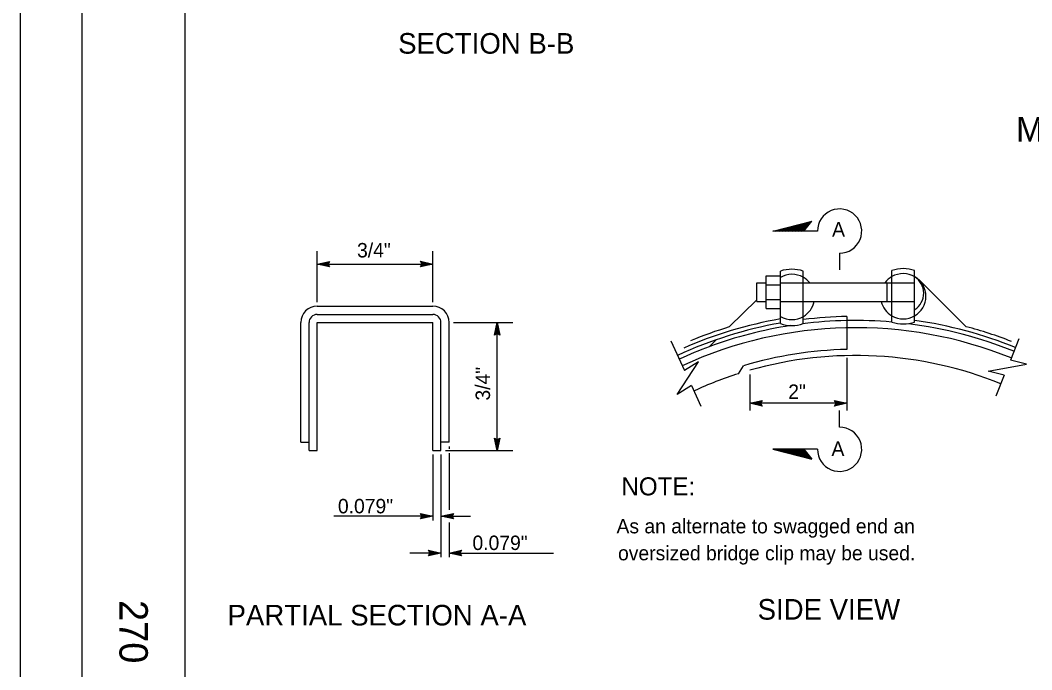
# Model space of a CAD drawing. Extents: x -894 to 866, y -472 to 714.
# Drawn here: x -894 to -403.6, y 105.3 to 420.5 of the extents above; entities that cross this region are included whole.
import ezdxf

# ---------------------------------------------------------------- set-up
doc = ezdxf.new("R2010")
doc.units = 0
for name, color, linetype in [('22 Misc Cnst Det', 7, 'Continuous'), ('56 Stage 3 Anno', 7, 'Continuous'), ('57 Undefined', 7, 'Continuous'), ('60 Nongeo Data', 7, 'Continuous'), ('border_PLOTTING-ELEMENTS', 7, 'Continuous'), ('border_rw_22x34_Cut_Lines', 7, 'Continuous'), ('border_SHEET', 7, 'Continuous'), ('border_WITHIN-BORDER-anno', 7, 'Continuous')]:
    doc.layers.add(name, color=color, linetype=linetype)

msp = doc.modelspace()

# ---------------------------------------------------------------- linework, layer by layer
at = {"layer": '22 Misc Cnst Det'}
for p, q in [((-529.15, 318.17), (-510.21, 323)), ((-527.6, 318.17), (-510.61, 322.5)), ((-526.04, 318.17), (-511.02, 322)), ((-524.48, 318.17), (-511.42, 321.5)), ((-522.92, 318.17), (-511.83, 320.99)), ((-521.37, 318.17), (-512.23, 320.49)), ((-519.81, 318.17), (-512.64, 319.99)), ((-518.25, 318.17), (-513.05, 319.49)), ((-516.69, 318.17), (-513.45, 318.99)), ((-514.12, 318.17), (-510.21, 323)), ((-507.45, 318.17), (-529.15, 318.17)), ((-515.13, 318.17), (-513.86, 318.49)), ((-496.73, 307.45), (-496.73, 299.3)), ((-496.73, 223), (-496.73, 231.15)), ((-529.15, 212.29), (-510.21, 207.46)), ((-507.45, 212.29), (-529.15, 212.29)), ((-527.6, 212.29), (-510.61, 207.96)), ((-526.04, 212.29), (-511.02, 208.46)), ((-524.48, 212.29), (-511.42, 208.96)), ((-522.92, 212.29), (-511.83, 209.46)), ((-521.37, 212.29), (-512.23, 209.96)), ((-519.81, 212.29), (-512.64, 210.46)), ((-518.25, 212.29), (-513.05, 210.96)), ((-516.69, 212.29), (-513.45, 211.46)), ((-515.13, 212.29), (-513.86, 211.96)), ((-514.12, 212.29), (-510.21, 207.46))]:
    msp.add_line(p, q, dxfattribs=at)
for centre, start, end in [((-496.73, 318.17), 269.9995, 180), ((-496.73, 212.29), 180, 90.0005)]:
    msp.add_arc(centre, 10.72, start, end, dxfattribs=at)
at = {"layer": '56 Stage 3 Anno'}
for p, q in [((-750.02, 283.74), (-750.02, 308.38)), ((-694.02, 283.74), (-694.02, 308.38)), ((-750.02, 302.15), (-744.02, 303.48)), ((-750.02, 302.15), (-694.02, 302.15)), ((-744.02, 300.81), (-750.02, 302.15)), ((-750.02, 302.15), (-750.02, 302.15)), ((-744.23, 301.16), (-748.64, 302.15)), ((-748.62, 302.15), (-744.25, 303.12)), ((-747.25, 302.14), (-744.43, 302.77)), ((-744.47, 301.52), (-747.25, 302.14)), ((-745.87, 302.14), (-744.66, 302.41)), ((-744.64, 301.87), (-745.87, 302.14)), ((-744.02, 303.48), (-744.82, 302.15)), ((-744.82, 302.15), (-744.02, 300.81)), ((-744.02, 303.48), (-744.02, 303.48)), ((-744.02, 300.81), (-744.02, 300.81)), ((-699.22, 302.15), (-700.02, 303.49)), ((-700.02, 303.49), (-700.02, 303.49)), ((-700.02, 303.49), (-694.02, 302.15)), ((-694.02, 302.15), (-700.02, 300.82)), ((-700.02, 300.82), (-699.22, 302.15)), ((-700.02, 300.82), (-700.02, 300.82)), ((-699.8, 303.13), (-695.4, 302.15)), ((-695.41, 302.14), (-699.78, 301.17)), ((-696.78, 302.15), (-699.6, 301.52)), ((-699.57, 302.77), (-696.78, 302.15)), ((-699.39, 302.42), (-698.16, 302.15)), ((-698.16, 302.15), (-699.37, 301.88)), ((-694.02, 302.15), (-694.02, 302.15)), ((-684.02, 273.74), (-655.12, 273.74)), ((-664.1, 267.74), (-662.76, 273.74)), ((-663.75, 267.95), (-662.76, 272.36)), ((-663.39, 268.19), (-662.76, 270.97)), ((-662.76, 211.74), (-662.76, 273.74)), ((-662.76, 273.74), (-662.76, 273.74)), ((-662.76, 273.74), (-661.43, 267.74)), ((-662.76, 272.35), (-661.79, 267.97)), ((-662.76, 270.97), (-662.14, 268.15)), ((-662.76, 268.54), (-664.1, 267.74)), ((-664.1, 267.74), (-664.1, 267.74)), ((-663.04, 268.36), (-662.77, 269.59)), ((-662.77, 269.59), (-662.5, 268.38)), ((-661.43, 267.74), (-662.76, 268.54)), ((-661.43, 267.74), (-661.43, 267.74)), ((-493.18, 256.74), (-493.18, 231.09)), ((-540.22, 248.63), (-540.22, 231.09)), ((-540.22, 234.61), (-534.22, 235.94)), ((-538.83, 234.62), (-534.45, 235.58)), ((-534.22, 235.94), (-535.02, 234.61)), ((-534.22, 235.94), (-534.22, 235.94)), ((-498.38, 234.61), (-499.18, 235.95)), ((-499.18, 235.95), (-499.18, 235.95)), ((-499.18, 235.95), (-493.18, 234.61)), ((-498.97, 235.6), (-494.56, 234.61)), ((-493.18, 234.61), (-540.22, 234.61)), ((-534.22, 233.27), (-540.22, 234.61)), ((-540.22, 234.61), (-540.22, 234.61)), ((-534.43, 233.63), (-538.84, 234.61)), ((-537.45, 234.61), (-534.63, 235.24)), ((-534.67, 233.99), (-537.45, 234.61)), ((-536.07, 234.61), (-534.86, 234.88)), ((-534.84, 234.33), (-536.07, 234.61)), ((-535.02, 234.61), (-534.22, 233.27)), ((-534.22, 233.27), (-534.22, 233.27)), ((-493.18, 234.61), (-499.18, 233.28)), ((-499.18, 233.28), (-498.38, 234.61)), ((-499.18, 233.28), (-499.18, 233.28)), ((-494.57, 234.61), (-498.95, 233.64)), ((-495.95, 234.61), (-498.77, 233.99)), ((-498.73, 235.24), (-495.95, 234.61)), ((-498.56, 234.89), (-497.33, 234.61)), ((-497.33, 234.61), (-498.54, 234.35)), ((-493.18, 234.61), (-493.18, 234.61)), ((-662.76, 211.74), (-664.09, 217.74)), ((-664.09, 217.74), (-664.09, 217.74)), ((-664.09, 217.74), (-662.76, 216.94)), ((-662.77, 213.13), (-663.73, 217.5)), ((-662.76, 214.5), (-663.39, 217.33)), ((-662.76, 215.88), (-663.03, 217.09)), ((-662.76, 216.94), (-661.42, 217.74)), ((-661.42, 217.74), (-662.76, 211.74)), ((-661.78, 217.52), (-662.76, 213.12)), ((-662.14, 217.29), (-662.76, 214.5)), ((-662.48, 217.11), (-662.76, 215.88)), ((-661.42, 217.74), (-661.42, 217.74)), ((-687.85, 211.74), (-655.12, 211.74)), ((-686.02, 213.63), (-686.02, 212.54)), ((-662.76, 211.74), (-662.76, 211.74)), ((-694.02, 209.74), (-694.02, 177.82)), ((-690.02, 209.74), (-690.02, 159.98)), ((-686.02, 210.48), (-686.02, 182.92)), ((-694.02, 179.82), (-741.9, 179.82)), ((-699.22, 179.82), (-700.02, 181.16)), ((-700.02, 181.16), (-700.02, 181.16)), ((-700.02, 181.16), (-694.02, 179.82)), ((-694.02, 179.82), (-700.02, 178.49)), ((-700.02, 178.49), (-699.22, 179.82)), ((-700.02, 178.49), (-700.02, 178.49)), ((-699.8, 180.81), (-695.4, 179.82)), ((-695.41, 179.82), (-699.78, 178.85)), ((-696.78, 179.83), (-699.6, 179.2)), ((-699.57, 180.45), (-696.78, 179.83)), ((-699.39, 180.1), (-698.16, 179.83)), ((-698.16, 179.83), (-699.37, 179.56)), ((-694.02, 179.82), (-694.02, 179.82)), ((-690.02, 179.82), (-684.02, 181.15)), ((-690.02, 179.82), (-675.68, 179.82)), ((-684.02, 178.48), (-690.02, 179.82)), ((-690.02, 179.82), (-690.02, 179.82)), ((-684.23, 178.84), (-688.64, 179.82)), ((-688.63, 179.83), (-684.25, 180.79)), ((-687.25, 179.82), (-684.43, 180.45)), ((-684.47, 179.2), (-687.25, 179.82)), ((-686.02, 176.77), (-686.02, 159.98)), ((-685.87, 179.82), (-684.66, 180.09)), ((-684.64, 179.55), (-685.87, 179.82)), ((-684.02, 181.15), (-684.82, 179.82)), ((-684.82, 179.82), (-684.02, 178.48)), ((-684.02, 181.15), (-684.02, 181.15)), ((-684.02, 178.48), (-684.02, 178.48)), ((-690.02, 161.98), (-705.17, 161.98)), ((-695.22, 161.98), (-696.02, 163.32)), ((-696.02, 163.32), (-696.02, 163.32)), ((-696.02, 163.32), (-690.02, 161.98)), ((-690.02, 161.98), (-696.02, 160.65)), ((-696.02, 160.65), (-695.22, 161.98)), ((-695.8, 162.96), (-691.4, 161.98)), ((-691.41, 161.97), (-695.78, 161.01)), ((-692.78, 161.98), (-695.6, 161.35)), ((-695.57, 162.6), (-692.78, 161.98)), ((-695.39, 162.26), (-694.16, 161.98)), ((-694.16, 161.98), (-695.37, 161.71)), ((-690.02, 161.98), (-690.02, 161.98)), ((-686.02, 161.98), (-680.02, 163.31)), ((-686.02, 161.98), (-635.52, 161.98)), ((-680.02, 160.64), (-686.02, 161.98)), ((-686.02, 161.98), (-686.02, 161.98)), ((-680.23, 160.99), (-684.64, 161.98)), ((-684.63, 161.98), (-680.25, 162.95)), ((-683.25, 161.98), (-680.43, 162.6)), ((-680.47, 161.35), (-683.25, 161.98)), ((-681.87, 161.98), (-680.66, 162.24)), ((-680.64, 161.7), (-681.87, 161.98)), ((-680.02, 163.31), (-680.82, 161.98)), ((-680.82, 161.98), (-680.02, 160.64)), ((-680.02, 163.31), (-680.02, 163.31)), ((-696.02, 160.65), (-696.02, 160.65)), ((-680.02, 160.64), (-680.02, 160.64))]:
    msp.add_line(p, q, dxfattribs=at)
at = {"layer": '60 Nongeo Data'}
for p, q in [((-532.37, 280.53), (-532.37, 296.53)), ((-532.37, 296.53), (-525.37, 296.53)), ((-525.37, 273.27), (-525.37, 298.71)), ((-514.37, 273.27), (-514.37, 298.71)), ((-471.36, 274.03), (-471.36, 299.03)), ((-460.36, 274.03), (-460.36, 299.03)), ((-536.87, 293.03), (-532.27, 293.03)), ((-536.87, 284.03), (-536.87, 293.03)), ((-532.37, 292.03), (-525.37, 292.03)), ((-525.41, 293.03), (-514.39, 293.03)), ((-514.39, 293.03), (-471.37, 293.03)), ((-473.76, 292.99), (-473.76, 284.03)), ((-471.37, 293.03), (-460.36, 293.03)), ((-435.3, 271.76), (-458.04, 294.27)), ((-550.22, 271.66), (-536.87, 284.87)), ((-532.37, 285.03), (-525.37, 285.03)), ((-750.02, 281.74), (-694.02, 281.74)), ((-536.87, 284.03), (-532.33, 284.03)), ((-532.37, 280.53), (-525.37, 280.53)), ((-525.22, 284.03), (-514.35, 284.03)), ((-514.35, 284.03), (-471.28, 284.03)), ((-471.28, 284.03), (-460.36, 284.03)), ((-750.02, 277.74), (-694.02, 277.74)), ((-493.19, 276.74), (-493.18, 260.74)), ((-758.02, 215.74), (-758.02, 273.74)), ((-754.02, 211.74), (-754.02, 273.74)), ((-750.02, 211.74), (-750.02, 273.74)), ((-750.02, 273.74), (-694.02, 273.74)), ((-694.02, 211.74), (-694.02, 273.74)), ((-690.02, 211.74), (-690.02, 273.74)), ((-686.02, 215.74), (-686.02, 273.74)), ((-578.59, 264.87), (-571.96, 250.47)), ((-559.92, 262.06), (-556.55, 265.4)), ((-409.77, 265.81), (-413.89, 255.61)), ((-545.82, 248.94), (-543.31, 252.85)), ((-416.89, 248.19), (-421.01, 238)), ((-568.62, 243.2), (-564.01, 233.21)), ((-758.02, 215.74), (-754.02, 215.74)), ((-754.02, 211.74), (-750.02, 211.74)), ((-694.02, 211.74), (-690.02, 211.74)), ((-686.02, 215.74), (-690.02, 215.74))]:
    msp.add_line(p, q, dxfattribs=at)
for points in [[(-416.89, 248.19), (-424.68, 250.26), (-406.1, 253.54), (-413.89, 255.61)], [(-568.62, 243.2), (-575.46, 238.95), (-565.11, 254.72), (-571.96, 250.47)]]:
    msp.add_lwpolyline(points, dxfattribs=at)
for centre, radius, start, end in [((-519.87, 282.77), 16.87, 70.9668, 109.0332), ((-465.86, 283.08), 16.87, 70.9668, 109.0332), ((-519.87, 286.21), 11, 60.0472, 120.4796), ((-519.87, 286.21), 11, 38.3721, 60.0472), ((-465.86, 286.53), 11, 120.0249, 143.0326), ((-465.86, 286.53), 11, 59.4322, 120.0249), ((-465.86, 286.53), 11, 299.8734, 59.4322), ((-465.47, 288.02), 9.5, 303.0136, 57.453), ((-750.02, 273.74), 8, 90, 180), ((-694.02, 273.74), 8, 0, 90), ((-519.87, 286.21), 11, 300.5067, 348.532), ((-465.86, 286.53), 11, 193.1161, 239.977), ((-750.02, 273.74), 4, 90, 180), ((-694.02, 273.74), 4, 0, 90), ((-488.94, 70.41), 208.38, 100.0798, 113.5821), ((-519.87, 286.21), 11, 239.9661, 300.5067), ((-488.94, 70.41), 204.38, 91.2541, 97.2454), ((-488.94, 70.41), 206.38, 91.1786, 97.04), ((-488.94, 70.41), 204.38, 85.0647, 91.2541), ((-465.86, 286.53), 11, 240.0799, 299.8734), ((-488.94, 70.41), 206.38, 67.9454, 82.0329), ((-488.94, 70.41), 206.38, 100.1784, 114.7243), ((-488.94, 70.41), 200.88, 67.9429, 114.7449), ((-488.94, 70.41), 210.38, 106.9342, 112.3586), ((-488.94, 70.41), 204.38, 98.8645, 110.317), ((-519.87, 289.21), 16.87, 250.9668, 289.0332), ((-465.86, 289.97), 16.87, 250.9668, 289.0332), ((-488.94, 70.41), 204.38, 67.9559, 82.822), ((-488.94, 70.41), 208.38, 68.7525, 75.0826), ((-488.94, 70.41), 204.38, 110.3206, 114.7362), ((-488.94, 70.41), 190.38, 91.2769, 106.5941), ((-488.94, 70.41), 187.38, 67.9524, 105.8814), ((-488.94, 70.41), 187.38, 107.671, 114.7291)]:
    msp.add_arc(centre, radius, start, end, dxfattribs=at)
at = {"layer": 'border_PLOTTING-ELEMENTS'}
for points in [[(-894.04, -472.44), (865.96, -472.44), (865.96, 713.56), (-894.04, 713.56)], [(-864.04, 670.56), (835.96, 670.56), (835.96, -429.44), (-864.04, -429.44)]]:
    msp.add_lwpolyline(points, close=True, dxfattribs=at)
at = {"layer": 'border_rw_22x34_Cut_Lines'}
msp.add_lwpolyline([(-864.04, 670.56), (835.96, 670.56), (835.96, -429.44), (-864.04, -429.44)], close=True, dxfattribs=at)
at = {"layer": 'border_SHEET'}
msp.add_line((-814.04, -404.44), (-814.04, 645.56), dxfattribs=at)

# ---------------------------------------------------------------- texts
at = {"layer": '57 Undefined'}
for s, height, p in [('SECTION B-B', 10, (-710.79, 404.23)), ('MODIFIED HUGGER BAND', 12, (-411.18, 361.58)), ('A', 7, (-500.38, 315.53)), ('3/4"', 7, (-730.72, 305.38)), ('2"', 7, (-521.64, 236.75)), ('A', 7, (-500.66, 209.09)), ('NOTE:', 8.75, (-602.52, 189.94)), ('0.079"', 7, (-740, 181.22)), ('As an alternate to swagged end an', 7, (-604.91, 171.51)), ('0.079"', 7, (-674.75, 163.42)), ('oversized bridge clip may be used.', 7, (-604.17, 158.43)), ('SIDE VIEW', 10, (-536.49, 129.64)), ('PARTIAL SECTION A-A', 10, (-793.51, 126.83))]:
    msp.add_text(s, height=height, dxfattribs=at).set_placement(p)
msp.add_text('3/4"', height=7, rotation=90, dxfattribs=at).set_placement((-666.25, 235.93))
at = {"layer": 'border_WITHIN-BORDER-anno'}
msp.add_text('270', height=13.78, rotation=270, dxfattribs=at).set_placement((-845.95, 139.16))

doc.saveas('drawing.dxf')
